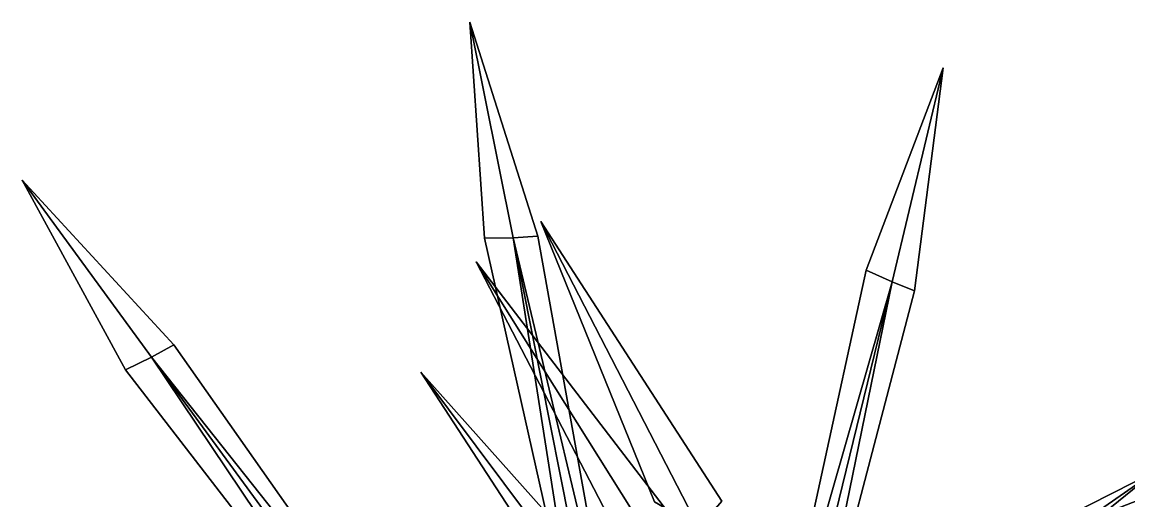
# Model space of a CAD drawing. Header units: metres. Extents: x -544 to 542, y -646 to 594.
# Drawn here: x -164 to 285.1, y 400.2 to 594.5 of the extents above; entities that cross this region are included whole.
import ezdxf

# ---------------------------------------------------------------- set-up
doc = ezdxf.new("R2010")
doc.units = ezdxf.units.M

msp = doc.modelspace()

# ---------------------------------------------------------------- linework, layer by layer
at = {"layer": 'Newplan_Leaf', "color": 3}
for points in [[(17.6093, 594.4612, 147.6599), (35.1876, 506.9453, 179.0183), (23.5887, 506.7758, 181.0652)], [(17.6093, 594.4612, 147.6599), (23.5887, 506.7758, 181.0652), (35.1876, 506.9453, 179.0183)], [(17.6093, 594.4612, 147.6599), (45.2467, 507.6175, 168.2867), (35.1876, 506.9453, 179.0183)], [(17.6093, 594.4612, 147.6599), (35.1876, 506.9453, 179.0183), (45.2467, 507.6175, 168.2867)], [(209.6952, 575.8817, 146.4323), (189.0197, 489.0702, 177.8594), (178.5134, 493.8568, 180.1962)], [(209.6952, 575.8817, 146.4323), (178.5134, 493.8568, 180.1962), (189.0197, 489.0702, 177.8594)], [(209.6952, 575.8817, 146.4323), (198.1305, 485.4416, 166.8762), (189.0197, 489.0702, 177.8594)], [(209.6952, 575.8817, 146.4323), (189.0197, 489.0702, 177.8594), (198.1305, 485.4416, 166.8762)], [(-163.9999, 530.4023, 144.0332), (-111.5381, 458.5772, 176.2868), (-122.0023, 453.4613, 178.0427)], [(-163.9999, 530.4023, 144.0332), (-122.0023, 453.4613, 178.0427), (-111.5381, 458.5772, 176.2868)], [(-163.9999, 530.4023, 144.0332), (-102.4639, 463.542, 165.8076), (-111.5381, 458.5772, 176.2868)], [(-163.9999, 530.4023, 144.0332), (-111.5381, 458.5772, 176.2868), (-102.4639, 463.542, 165.8076)], [(76.5381, 333.6499, 212.5783), (35.1876, 506.9453, 179.0183), (45.2467, 507.6175, 168.2867)], [(76.5381, 333.6499, 212.5783), (45.2467, 507.6175, 168.2867), (35.1876, 506.9453, 179.0183)], [(62.2752, 334.4762, 219.9482), (23.5887, 506.7758, 181.0652), (35.1876, 506.9453, 179.0183)], [(62.2752, 334.4762, 219.9482), (35.1876, 506.9453, 179.0183), (23.5887, 506.7758, 181.0652)], [(62.2752, 334.4762, 219.9482), (35.1876, 506.9453, 179.0183), (69.4039, 334.7204, 216.3018)], [(62.2752, 334.4762, 219.9482), (69.4039, 334.7204, 216.3018), (35.1876, 506.9453, 179.0183)], [(69.4039, 334.7204, 216.3018), (35.1876, 506.9453, 179.0183), (76.5381, 333.6499, 212.5783)], [(69.4039, 334.7204, 216.3018), (76.5381, 333.6499, 212.5783), (35.1876, 506.9453, 179.0183)], [(140.9212, 321.3244, 219.1203), (178.5134, 493.8568, 180.1962), (189.0197, 489.0702, 177.8594)], [(140.9212, 321.3244, 219.1203), (189.0197, 489.0702, 177.8594), (178.5134, 493.8568, 180.1962)], [(140.9212, 321.3244, 219.1203), (189.0197, 489.0702, 177.8594), (147.3781, 318.5219, 215.2957)], [(140.9212, 321.3244, 219.1203), (147.3781, 318.5219, 215.2957), (189.0197, 489.0702, 177.8594)], [(147.3781, 318.5219, 215.2957), (189.0197, 489.0702, 177.8594), (153.2771, 314.5285, 211.4017)], [(147.3781, 318.5219, 215.2957), (153.2771, 314.5285, 211.4017), (189.0197, 489.0702, 177.8594)], [(153.2771, 314.5285, 211.4017), (189.0197, 489.0702, 177.8594), (198.1305, 485.4416, 166.8762)], [(153.2771, 314.5285, 211.4017), (198.1305, 485.4416, 166.8762), (189.0197, 489.0702, 177.8594)], [(-1.02866, 319.3135, 211.7931), (-111.5381, 458.5772, 176.2868), (-102.4639, 463.542, 165.8076)], [(-1.02866, 319.3135, 211.7931), (-102.4639, 463.542, 165.8076), (-111.5381, 458.5772, 176.2868)], [(-14.4588, 313.9295, 218.7982), (-122.0023, 453.4613, 178.0427), (-111.5381, 458.5772, 176.2868)], [(-14.4588, 313.9295, 218.7982), (-111.5381, 458.5772, 176.2868), (-122.0023, 453.4613, 178.0427)], [(-14.4588, 313.9295, 218.7982), (-111.5381, 458.5772, 176.2868), (-8.02783, 317.2145, 215.3306)], [(-14.4588, 313.9295, 218.7982), (-8.02783, 317.2145, 215.3306), (-111.5381, 458.5772, 176.2868)], [(-8.02783, 317.2145, 215.3306), (-111.5381, 458.5772, 176.2868), (-1.02866, 319.3135, 211.7931)], [(-8.02783, 317.2145, 215.3306), (-1.02866, 319.3135, 211.7931), (-111.5381, 458.5772, 176.2868)]]:
    msp.add_3dface(points, dxfattribs=at)
at = {"layer": 'Newplan_Mrstm', "color": 3}
for points in [[(92.619, 399.8155, 369.2417), (46.4936, 513.6081, 280.7605), (110.5923, 389.2595, 364.9374)], [(92.619, 399.8155, 369.2417), (110.5923, 389.2595, 364.9374), (46.4936, 513.6081, 280.7605)], [(46.4936, 513.6081, 280.7605), (119.9353, 400.1588, 358.3312), (110.5923, 389.2595, 364.9374)], [(46.4936, 513.6081, 280.7605), (110.5923, 389.2595, 364.9374), (119.9353, 400.1588, 358.3312)], [(79.05669, 383.8557, 363.9609), (20.1705, 497.2364, 282.8284), (97.2237, 374.493, 358.0203)], [(79.05669, 383.8557, 363.9609), (97.2237, 374.493, 358.0203), (20.1705, 497.2364, 282.8284)], [(20.1705, 497.2364, 282.8284), (105.4237, 386.1024, 351.113), (97.2237, 374.493, 358.0203)], [(20.1705, 497.2364, 282.8284), (97.2237, 374.493, 358.0203), (105.4237, 386.1024, 351.113)], [(70.5685, 340.7065, 324.1496), (-2.2686, 452.4066, 252.5741), (87.9855, 331.8743, 315.6859)], [(70.5685, 340.7065, 324.1496), (87.9855, 331.8743, 315.6859), (-2.2686, 452.4066, 252.5741)], [(-2.2686, 452.4066, 252.5741), (94.8072, 343.7197, 307.7563), (87.9855, 331.8743, 315.6859)], [(-2.2686, 452.4066, 252.5741), (87.9855, 331.8743, 315.6859), (94.8072, 343.7197, 307.7563)], [(189.4742, 358.1298, 337.9957), (295.7207, 412.2202, 244.7693), (193.1811, 340.8852, 349.9069)], [(189.4742, 358.1298, 337.9957), (193.1811, 340.8852, 349.9069), (295.7207, 412.2202, 244.7693)], [(295.7207, 412.2202, 244.7693), (208.652, 341.6565, 353.035), (193.1811, 340.8852, 349.9069)], [(295.7207, 412.2202, 244.7693), (193.1811, 340.8852, 349.9069), (208.652, 341.6565, 353.035)], [(202.9412, 367.1027, 352.3018), (318.65, 412.0738, 265.7321), (204.7612, 350.0758, 364.9418)], [(202.9412, 367.1027, 352.3018), (204.7612, 350.0758, 364.9418), (318.65, 412.0738, 265.7321)], [(318.65, 412.0738, 265.7321), (219.9827, 350.0801, 369.1884), (204.7612, 350.0758, 364.9418)], [(318.65, 412.0738, 265.7321), (204.7612, 350.0758, 364.9418), (219.9827, 350.0801, 369.1884)]]:
    msp.add_3dface(points, dxfattribs=at)

doc.saveas('drawing.dxf')
